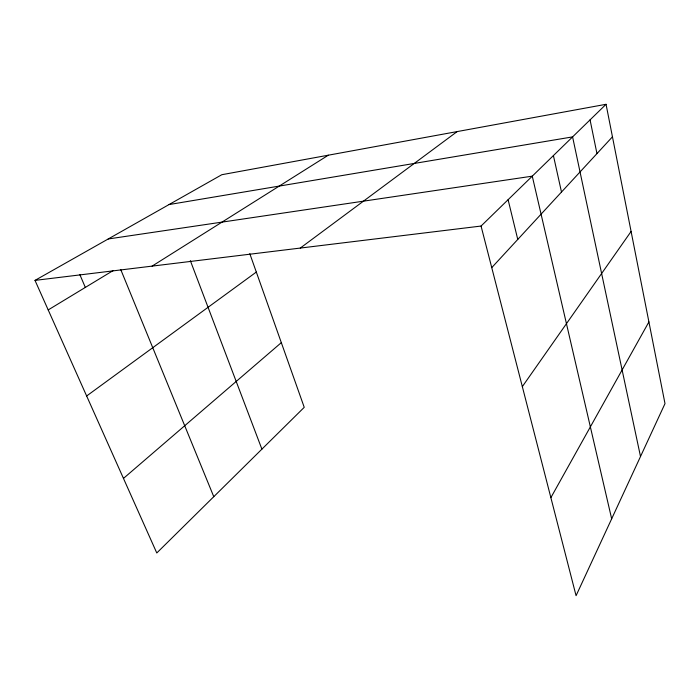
<?xml version="1.0" encoding="UTF-8"?>
<svg xmlns="http://www.w3.org/2000/svg" width="700" height="700" viewBox="0 0 700 700"><rect width="100%" height="100%" fill="white"/><g stroke="black" fill="none" stroke-linecap="round" stroke-linejoin="round"><path stroke-width="1.05" d="M550.874 497.656L648.909 321.921M522.331 386.627L631.094 231.455M491.75 267.627L612.456 136.815M481.058 226.047L606.051 104.3L665 403.62L576.074 595.7L481.058 226.047L35 280.385L156.782 552.974L304.238 407.33L249.795 253.654M123.471 478.406L281.321 342.641M300.283 248.071L457.153 131.591M86.642 395.981L256.314 272.064M152.101 266.123L328.309 155.199M48.195 309.925L113.085 270.602M35 280.385L221.821 174.711L606.051 104.3M169.05 204.566L572.591 136.894L640.509 456.531M108.22 238.971L532.271 176.164L611.669 518.814M79.853 274.61L85.321 287.429M120.803 269.692L213.771 496.685M190.33 260.619L261.896 449.146M508.095 199.71L517.764 239.435M553.411 155.566L561.496 192.045M590.065 119.866L596.96 153.615"/></g></svg>
